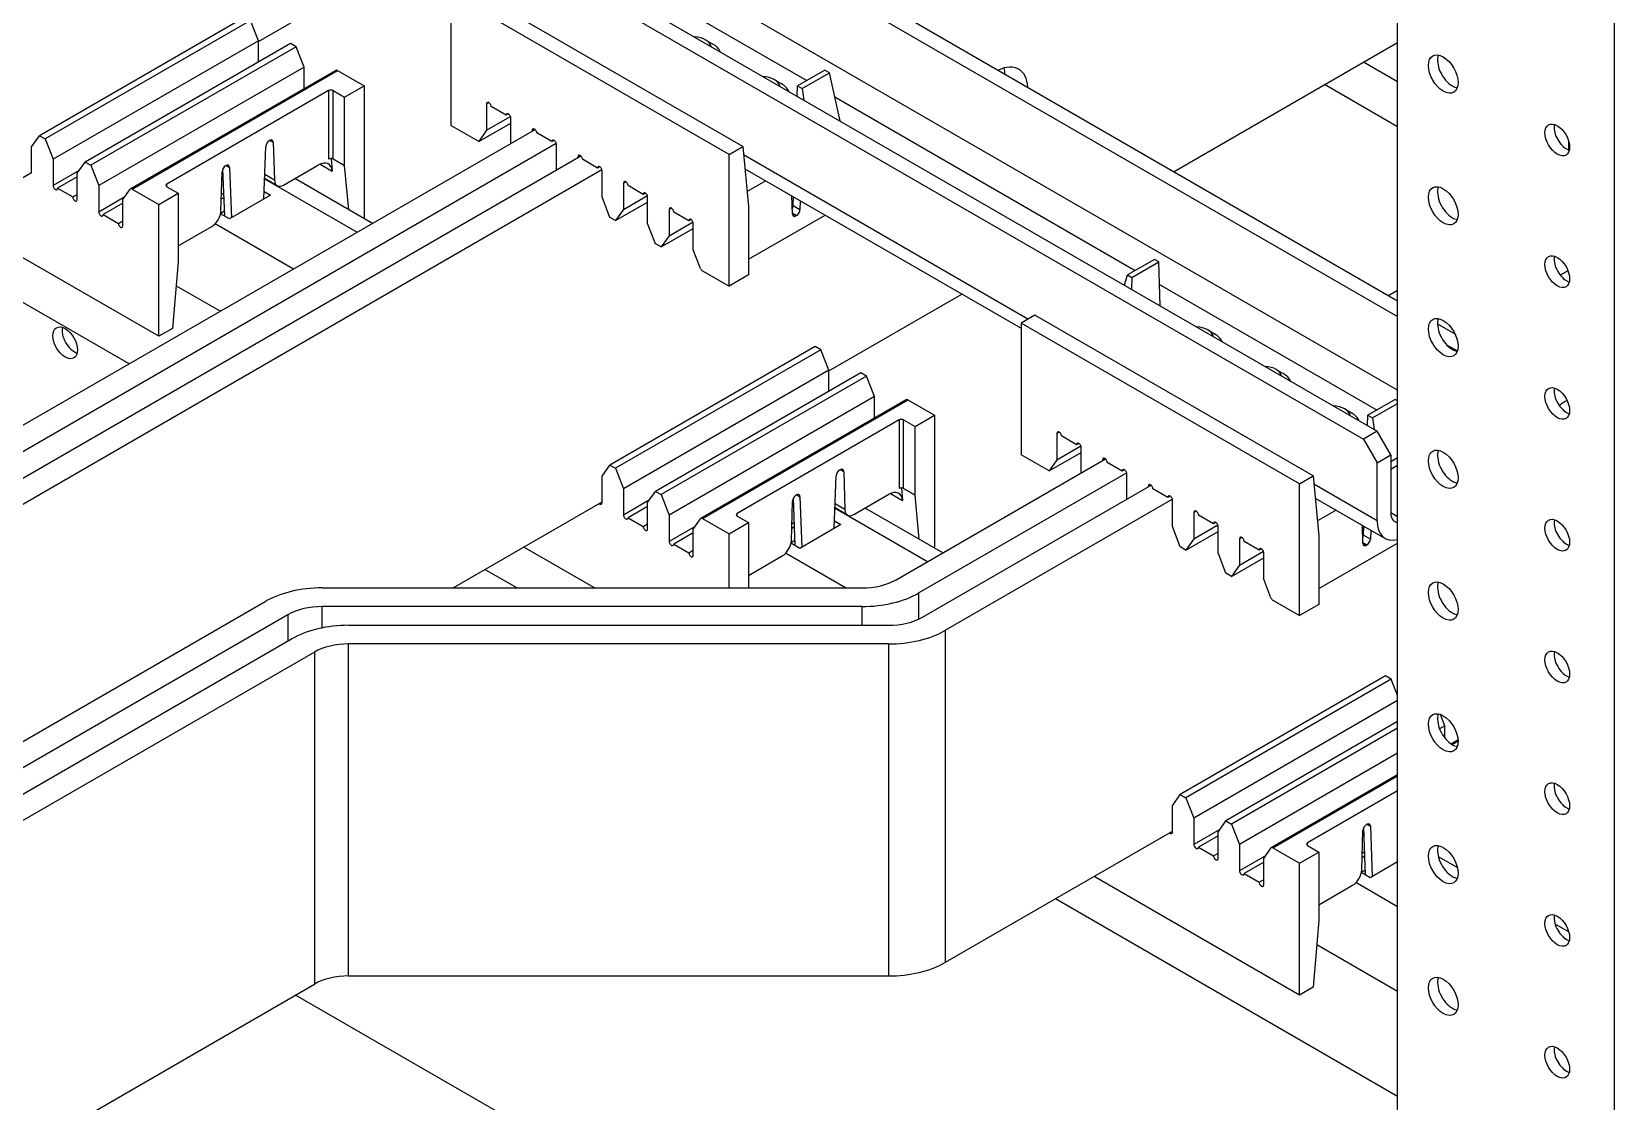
# Model space of a CAD drawing. Header units: millimetres. Extents: x -116965 to 323937, y 291661 to 566926.
# Drawn here: x -25698.6 to -25558.4, y 303435.4 to 303530.1 of the extents above; entities that cross this region are included whole.
import ezdxf

# ---------------------------------------------------------------- set-up
doc = ezdxf.new("R2010")
doc.units = ezdxf.units.MM
doc.layers.add('ALPHA', color=255, linetype='Continuous')

msp = doc.modelspace()

# ---------------------------------------------------------------- linework, layer by layer
at = {"layer": 'ALPHA'}
for p, q in [((-25749.94617, 303605.755751), (-25577.614146, 303506.259811)), ((-25751.158354, 303605.055897), (-25577.614146, 303504.860103)), ((-25762.068001, 303598.757209), (-25580.644604, 303494.012362)), ((-25760.855818, 303599.457064), (-25579.432421, 303494.712216)), ((-25577.614146, 303498.32813), (-25752.370537, 303599.223779)), ((-25577.614146, 303405.014235), (-25577.614146, 303569.479975)), ((-25558.421248, 303416.09526), (-25558.421248, 303558.39895)), ((-25649.195978, 303536.856503), (-25629.940048, 303525.739086)), ((-25678.487979, 303529.203365), (-25666.703654, 303536.007049)), ((-25635.596902, 303519.906968), (-25660.244624, 303534.137337)), ((-25661.456808, 303533.437483), (-25661.456808, 303521.773246)), ((-25636.809085, 303519.207114), (-25661.456808, 303533.437483)), ((-25679.687212, 303531.365436), (-25697.869958, 303520.867623)), ((-25679.187834, 303531.07712), (-25697.370579, 303520.579307)), ((-25678.487979, 303529.27335), (-25679.187834, 303531.07712)), ((-25678.487979, 303529.27335), (-25696.670725, 303518.775537)), ((-25675.646602, 303529.032589), (-25693.829348, 303518.534775)), ((-25675.147223, 303528.744272), (-25693.329969, 303518.246459)), ((-25678.487979, 303527.392118), (-25678.487979, 303529.27335)), ((-25675.147223, 303528.744272), (-25675.646602, 303529.032589)), ((-25674.447369, 303526.940503), (-25675.147223, 303528.744272)), ((-25638.869797, 303529.331671), (-25638.263705, 303528.981744)), ((-25597.413136, 303517.690763), (-25577.614146, 303529.121715)), ((-25674.447369, 303526.940503), (-25692.630115, 303516.44269)), ((-25674.447369, 303525.021214), (-25674.447369, 303526.940503)), ((-25577.614146, 303525.622444), (-25580.644604, 303527.37208)), ((-25671.632206, 303526.646549), (-25689.814952, 303516.148736)), ((-25689.672095, 303516.134585), (-25671.489349, 303526.632398)), ((-25671.489349, 303526.632398), (-25669.133967, 303525.272517)), ((-25632.808881, 303525.8324), (-25632.20279, 303525.482473)), ((-25628.323804, 303526.672225), (-25630.74817, 303525.272517)), ((-25630.344109, 303525.039232), (-25627.919743, 303526.438941)), ((-25627.919743, 303526.438941), (-25628.323804, 303526.672225)), ((-25626.965808, 303522.18403), (-25627.919743, 303526.438941)), ((-25577.614146, 303521.656604), (-25584.079123, 303525.389159)), ((-25672.26948, 303524.861936), (-25686.605565, 303516.584993)), ((-25672.26948, 303524.861936), (-25672.26948, 303518.796533)), ((-25671.865419, 303524.861936), (-25670.855267, 303524.278724)), ((-25671.865419, 303518.796533), (-25671.865419, 303524.861936)), ((-25670.855267, 303524.278724), (-25669.133967, 303525.272517)), ((-25670.855267, 303518.213321), (-25670.855267, 303524.278724)), ((-25669.133967, 303525.272517), (-25669.133967, 303513.60828)), ((-25630.781842, 303524.358818), (-25630.74817, 303525.272517)), ((-25630.74817, 303525.272517), (-25630.344109, 303525.039232)), ((-25630.344109, 303525.039232), (-25630.191166, 303524.017792)), ((-25627.439118, 303524.295174), (-25600.847655, 303508.942585)), ((-25658.284929, 303523.674517), (-25658.082898, 303523.791159)), ((-25658.284929, 303523.674517), (-25658.284929, 303521.341669)), ((-25658.284929, 303521.341669), (-25656.168006, 303522.563875)), ((-25656.547466, 303522.671392), (-25657.880868, 303523.441232)), ((-25656.345436, 303522.788035), (-25656.547466, 303522.671392)), ((-25798.837554, 303437.79074), (-25653.988869, 303521.419168)), ((-25658.984783, 303520.346022), (-25661.456808, 303521.773246)), ((-25658.984783, 303520.346022), (-25656.143405, 303521.986492)), ((-25658.284929, 303521.341669), (-25658.984783, 303520.346022)), ((-25656.143405, 303520.175246), (-25656.143405, 303522.438107)), ((-25654.244318, 303521.341669), (-25654.042288, 303521.458312)), ((-25654.244318, 303521.341669), (-25654.244318, 303521.271684)), ((-25626.965808, 303522.18403), (-25626.990403, 303522.16983)), ((-25626.96469, 303522.154985), (-25626.965808, 303522.18403)), ((-25652.109985, 303520.171094), (-25796.817249, 303436.624317)), ((-25698.569812, 303519.871975), (-25697.869958, 303520.867623)), ((-25698.569812, 303517.539128), (-25698.569812, 303519.871975)), ((-25697.869958, 303520.867623), (-25697.370579, 303520.579307)), ((-25697.370579, 303520.579307), (-25696.670725, 303518.775537)), ((-25678.005741, 303515.251416), (-25677.833882, 303519.914891)), ((-25677.531123, 303520.424417), (-25677.47551, 303520.456525)), ((-25677.464934, 303520.462418), (-25677.172649, 303520.293667)), ((-25677.172649, 303520.293667), (-25677.068997, 303516.926104)), ((-25652.506856, 303520.338545), (-25653.840257, 303521.108384)), ((-25652.304825, 303520.455187), (-25652.506856, 303520.338545)), ((-25652.102795, 303517.842398), (-25652.102795, 303520.10526)), ((-25636.809085, 303519.207114), (-25635.596902, 303519.906968)), ((-25635.596902, 303519.906968), (-25635.08728, 303514.602365)), ((-25562.461858, 303519.602158), (-25562.461858, 303520.382777)), ((-25798.837554, 303433.125046), (-25649.948259, 303519.08632)), ((-25696.670725, 303518.775537), (-25696.670725, 303516.44269)), ((-25694.529202, 303517.539128), (-25693.829348, 303518.534775)), ((-25693.829348, 303518.534775), (-25693.329969, 303518.246459)), ((-25673.032702, 303518.348219), (-25671.953867, 303517.725353)), ((-25672.061415, 303518.844811), (-25671.953867, 303517.725353)), ((-25671.880206, 303518.804486), (-25670.855772, 303518.213029)), ((-25670.855267, 303518.213321), (-25671.865419, 303518.796533)), ((-25650.203708, 303519.008822), (-25650.001678, 303519.125464)), ((-25650.203708, 303519.008822), (-25650.203708, 303518.938836)), ((-25648.466246, 303518.005697), (-25649.799647, 303518.775537)), ((-25636.809085, 303507.542877), (-25636.809085, 303519.207114)), ((-25610.343089, 303504.626818), (-25635.525718, 303519.166015)), ((-25648.069375, 303517.838247), (-25796.817249, 303431.958622)), ((-25728.770706, 303500.172619), (-25698.569812, 303517.609113)), ((-25694.363615, 303517.774701), (-25696.670725, 303516.44269)), ((-25694.529202, 303517.212529), (-25696.266664, 303516.209405)), ((-25694.529202, 303515.206281), (-25694.529202, 303517.539128)), ((-25693.329969, 303518.246459), (-25692.630115, 303516.44269)), ((-25681.806049, 303514.191165), (-25681.702397, 303517.678416)), ((-25681.467011, 303513.730224), (-25681.62894, 303517.937263)), ((-25681.399535, 303518.190988), (-25681.343923, 303518.223096)), ((-25681.33076, 303518.230365), (-25681.041163, 303518.063167)), ((-25681.041163, 303518.063167), (-25680.869304, 303513.598137)), ((-25677.93913, 303517.05895), (-25669.740058, 303512.325214)), ((-25676.832795, 303516.435212), (-25677.938588, 303517.073642)), ((-25677.068997, 303516.926104), (-25677.925796, 303517.420777)), ((-25676.261367, 303516.491816), (-25673.15941, 303518.282732)), ((-25668.401118, 303513.098252), (-25675.270155, 303517.064092)), ((-25670.855772, 303518.213029), (-25670.855267, 303518.213321)), ((-25670.479678, 303514.298309), (-25670.855772, 303518.213029)), ((-25648.264215, 303518.12234), (-25648.466246, 303518.005697)), ((-25648.062185, 303515.439565), (-25648.062185, 303517.772413)), ((-25635.407775, 303517.938365), (-25610.94918, 303503.817188)), ((-25696.266664, 303516.209405), (-25694.933263, 303515.439565)), ((-25694.933263, 303515.439565), (-25694.529202, 303515.67285)), ((-25692.630115, 303516.44269), (-25692.630115, 303514.109842)), ((-25690.488592, 303515.206281), (-25689.847059, 303516.118957)), ((-25689.672095, 303516.134585), (-25687.316713, 303514.774704)), ((-25687.316713, 303514.774704), (-25685.595413, 303515.768497)), ((-25686.605565, 303516.351709), (-25686.605565, 303516.584993)), ((-25686.605565, 303516.351709), (-25685.595413, 303515.768497)), ((-25685.595413, 303515.768497), (-25685.595413, 303509.703094)), ((-25681.545667, 303515.773771), (-25681.762734, 303515.648448)), ((-25677.417218, 303515.5912), (-25681.053767, 303513.491638)), ((-25677.98122, 303515.916827), (-25677.417218, 303515.5912)), ((-25646.163098, 303516.675974), (-25645.961068, 303516.792617)), ((-25646.163098, 303516.675974), (-25646.163098, 303514.343127)), ((-25646.163098, 303514.343127), (-25644.046175, 303515.565333)), ((-25644.425636, 303515.67285), (-25645.759037, 303516.44269)), ((-25644.223605, 303515.789492), (-25644.425636, 303515.67285)), ((-25635.208009, 303515.932371), (-25635.21547, 303515.936678)), ((-25633.57065, 303516.8777), (-25635.208009, 303515.932371)), ((-25690.323004, 303515.441853), (-25692.630115, 303514.109842)), ((-25690.488592, 303514.879682), (-25692.226054, 303513.876558)), ((-25690.488592, 303512.873433), (-25690.488592, 303515.206281)), ((-25687.316713, 303503.110467), (-25687.316713, 303514.774704)), ((-25681.48418, 303514.176278), (-25681.831218, 303513.975915)), ((-25681.531114, 303515.395655), (-25681.774423, 303515.25518)), ((-25647.362331, 303513.635796), (-25648.062185, 303515.439565)), ((-25646.862952, 303513.34748), (-25644.021575, 303514.98795)), ((-25646.163098, 303514.343127), (-25646.862952, 303513.34748)), ((-25644.021575, 303513.106718), (-25644.021575, 303515.439565)), ((-25642.122488, 303514.343127), (-25641.920457, 303514.459769)), ((-25642.122488, 303514.343127), (-25642.122488, 303512.01028)), ((-25635.08728, 303514.602365), (-25635.087786, 303514.602073)), ((-25635.087786, 303514.602073), (-25635.087786, 303508.53667)), ((-25631.194769, 303513.921436), (-25631.244424, 303515.534653)), ((-25631.226886, 303514.964886), (-25631.125879, 303515.023203)), ((-25631.139628, 303514.650138), (-25631.109894, 303515.456982)), ((-25630.533536, 303514.300211), (-25631.139628, 303514.650138)), ((-25630.503802, 303515.107055), (-25630.533536, 303514.300211)), ((-25687.316713, 303503.110467), (-25705.499458, 303513.60828)), ((-25692.226054, 303513.876558), (-25690.892653, 303513.106718)), ((-25690.892653, 303513.106718), (-25690.488592, 303513.340003)), ((-25685.595413, 303511.102802), (-25682.613679, 303512.824307)), ((-25675.396913, 303509.059228), (-25682.320865, 303513.056773)), ((-25681.053767, 303513.491638), (-25681.837828, 303513.944316)), ((-25669.133967, 303513.60828), (-25669.20924, 303513.564821)), ((-25646.862952, 303513.34748), (-25647.362331, 303513.635796)), ((-25643.32172, 303511.302949), (-25644.021575, 303513.106718)), ((-25642.122488, 303512.01028), (-25640.005565, 303513.232486)), ((-25640.385025, 303513.340003), (-25641.718427, 303514.109842)), ((-25640.182995, 303513.456645), (-25640.385025, 303513.340003)), ((-25639.980964, 303510.773871), (-25639.980964, 303513.106718)), ((-25635.087786, 303509.936378), (-25628.317857, 303513.844999)), ((-25631.197158, 303513.999029), (-25630.836296, 303513.790686)), ((-25630.891908, 303513.758578), (-25631.195145, 303513.933652)), ((-25630.836296, 303513.790686), (-25630.891908, 303513.758578)), ((-25689.943109, 303500.660977), (-25708.933977, 303511.62536)), ((-25642.822342, 303511.014632), (-25639.980964, 303512.655102)), ((-25642.122488, 303512.01028), (-25642.822342, 303511.014632)), ((-25642.822342, 303511.014632), (-25643.32172, 303511.302949)), ((-25639.339431, 303509.120415), (-25639.980964, 303510.773871)), ((-25685.594907, 303509.703385), (-25686.10453, 303503.810321)), ((-25685.595413, 303509.703677), (-25685.594907, 303509.703385)), ((-25685.595413, 303509.703094), (-25685.594907, 303509.703385)), ((-25639.164468, 303508.902758), (-25636.809085, 303507.542877)), ((-25635.087786, 303508.53667), (-25636.809085, 303507.542877)), ((-25601.798134, 303507.625067), (-25601.537479, 303508.544315)), ((-25599.154131, 303509.920342), (-25601.537479, 303508.544315)), ((-25601.537479, 303508.544315), (-25601.133418, 303508.311031)), ((-25601.133418, 303508.311031), (-25598.75007, 303509.687057)), ((-25598.75007, 303509.687057), (-25599.154131, 303509.920342)), ((-25598.629448, 303505.795625), (-25598.75007, 303509.687057)), ((-25562.525477, 303508.905855), (-25563.206362, 303508.512746)), ((-25685.777879, 303507.58757), (-25681.861889, 303505.326672)), ((-25601.133418, 303508.311031), (-25601.182718, 303507.269757)), ((-25598.688351, 303507.69591), (-25579.432421, 303496.578494)), ((-25578.422268, 303506.72638), (-25577.614146, 303507.19295)), ((-25627.980352, 303500.042773), (-25616.196026, 303506.846456)), ((-25609.736997, 303504.976745), (-25610.94918, 303504.276891)), ((-25585.089275, 303490.746376), (-25609.736997, 303504.976745)), ((-25574.030902, 303504.596042), (-25573.924292, 303504.657593)), ((-25686.10453, 303503.810321), (-25687.316713, 303503.110467)), ((-25610.94918, 303504.276891), (-25610.94918, 303492.612654)), ((-25586.301458, 303490.046522), (-25610.94918, 303504.276891)), ((-25594.423085, 303503.67035), (-25593.816993, 303503.320423)), ((-25574.078612, 303504.218569), (-25572.538438, 303503.329349)), ((-25629.179585, 303502.204844), (-25647.362331, 303491.707031)), ((-25628.680206, 303501.916528), (-25646.862952, 303491.418714)), ((-25628.680206, 303501.916528), (-25629.179585, 303502.204844)), ((-25627.980352, 303500.112758), (-25628.680206, 303501.916528)), ((-25573.27049, 303502.352292), (-25572.324046, 303501.805862)), ((-25588.362169, 303500.171079), (-25587.756078, 303499.821152)), ((-25627.980352, 303500.112758), (-25646.163098, 303489.614945)), ((-25625.138975, 303499.871996), (-25643.32172, 303489.374183)), ((-25624.639596, 303499.58368), (-25642.822342, 303489.085867)), ((-25627.980352, 303498.231526), (-25627.980352, 303500.112758)), ((-25624.639596, 303499.58368), (-25625.138975, 303499.871996)), ((-25623.939742, 303497.779911), (-25624.639596, 303499.58368)), ((-25623.939742, 303497.779911), (-25642.122488, 303487.282098)), ((-25621.124579, 303497.485957), (-25639.307325, 303486.988143)), ((-25639.164468, 303486.973992), (-25620.981722, 303497.471806)), ((-25623.939742, 303495.860622), (-25623.939742, 303497.779911)), ((-25620.981722, 303497.471806), (-25618.62634, 303496.111925)), ((-25577.816177, 303497.511633), (-25580.240543, 303496.111925)), ((-25577.614146, 303497.394991), (-25577.816177, 303497.511633)), ((-25620.34764, 303495.118132), (-25618.62634, 303496.111925)), ((-25618.62634, 303496.111925), (-25618.62634, 303484.447688)), ((-25582.301254, 303496.671808), (-25581.695163, 303496.321881)), ((-25580.274215, 303495.198226), (-25580.240543, 303496.111925)), ((-25580.240543, 303496.111925), (-25579.836482, 303495.87864)), ((-25579.836482, 303495.87864), (-25577.614146, 303497.161706)), ((-25621.761853, 303495.701344), (-25636.097938, 303487.424401)), ((-25621.761853, 303495.701344), (-25621.761853, 303489.635941)), ((-25621.357792, 303495.701344), (-25620.34764, 303495.118132)), ((-25621.357792, 303489.635941), (-25621.357792, 303495.701344)), ((-25620.34764, 303489.052729), (-25620.34764, 303495.118132)), ((-25607.777301, 303494.513924), (-25607.575271, 303494.630567)), ((-25579.432421, 303494.712216), (-25580.644604, 303494.012362)), ((-25579.836482, 303495.87864), (-25579.683539, 303494.8572)), ((-25578.220238, 303492.612654), (-25579.432421, 303494.712216)), ((-25607.777301, 303494.513924), (-25607.777301, 303492.181077)), ((-25607.777301, 303492.181077), (-25605.660379, 303493.403283)), ((-25606.039839, 303493.5108), (-25607.37324, 303494.28064)), ((-25605.837808, 303493.627442), (-25606.039839, 303493.5108)), ((-25605.635778, 303491.014653), (-25605.635778, 303493.277515)), ((-25580.644604, 303494.012362), (-25579.432421, 303491.9128)), ((-25622.017785, 303481.556497), (-25603.481242, 303492.258575)), ((-25608.477156, 303491.18543), (-25610.94918, 303492.612654)), ((-25608.477156, 303491.18543), (-25605.635778, 303492.8259)), ((-25607.777301, 303492.181077), (-25608.477156, 303491.18543)), ((-25603.736691, 303492.181077), (-25603.534661, 303492.297719)), ((-25603.736691, 303492.181077), (-25603.736691, 303492.111092)), ((-25601.999229, 303491.177953), (-25603.33263, 303491.947792)), ((-25579.432421, 303491.9128), (-25578.220238, 303492.612654)), ((-25579.432421, 303486.780535), (-25579.432421, 303491.9128)), ((-25578.220238, 303492.612654), (-25578.220238, 303487.48039)), ((-25577.614146, 303492.356041), (-25578.220238, 303492.006113)), ((-25648.062185, 303490.711383), (-25647.362331, 303491.707031)), ((-25648.062185, 303488.378536), (-25648.062185, 303490.711383)), ((-25647.362331, 303491.707031), (-25646.862952, 303491.418714)), ((-25646.862952, 303491.418714), (-25646.163098, 303489.614945)), ((-25627.498114, 303486.090824), (-25627.326255, 303490.754299)), ((-25627.023495, 303491.263825), (-25626.967883, 303491.295933)), ((-25626.957307, 303491.301826), (-25626.665022, 303491.133075)), ((-25626.665022, 303491.133075), (-25626.561369, 303487.765511)), ((-25601.602358, 303491.010502), (-25619.99748, 303480.390074)), ((-25601.797198, 303491.294595), (-25601.999229, 303491.177953)), ((-25601.595168, 303488.681806), (-25601.595168, 303490.944668)), ((-25586.301458, 303490.046522), (-25585.089275, 303490.746376)), ((-25585.089275, 303490.746376), (-25584.579653, 303485.441773)), ((-25577.614146, 303491.656186), (-25578.220238, 303491.306259)), ((-25646.163098, 303489.614945), (-25646.163098, 303487.282098)), ((-25644.021575, 303488.378536), (-25643.32172, 303489.374183)), ((-25643.32172, 303489.374183), (-25642.822342, 303489.085867)), ((-25642.822342, 303489.085867), (-25642.122488, 303487.282098)), ((-25630.891908, 303489.030396), (-25630.836296, 303489.062503)), ((-25630.823132, 303489.069773), (-25630.533536, 303488.902575)), ((-25625.75374, 303487.331224), (-25622.651783, 303489.12214)), ((-25622.525075, 303489.187626), (-25621.44624, 303488.564761)), ((-25621.553788, 303489.684219), (-25621.44624, 303488.564761)), ((-25621.372579, 303489.643894), (-25620.348145, 303489.052437)), ((-25620.34764, 303489.052729), (-25621.357792, 303489.635941)), ((-25620.348145, 303489.052437), (-25620.34764, 303489.052729)), ((-25619.972051, 303485.137717), (-25620.348145, 303489.052437)), ((-25619.674231, 303478.243854), (-25599.440632, 303489.925728)), ((-25599.696081, 303489.84823), (-25599.49405, 303489.964872)), ((-25599.696081, 303489.84823), (-25599.696081, 303489.778244)), ((-25597.958619, 303488.845105), (-25599.29202, 303489.614945)), ((-25597.756588, 303488.961748), (-25597.958619, 303488.845105)), ((-25586.301458, 303478.382285), (-25586.301458, 303490.046522)), ((-25579.432421, 303486.780535), (-25585.018091, 303490.005423)), ((-25661.254777, 303480.831775), (-25648.062185, 303488.448521)), ((-25643.855987, 303488.614109), (-25646.163098, 303487.282098)), ((-25644.021575, 303488.051937), (-25645.759037, 303487.048813)), ((-25644.021575, 303486.045688), (-25644.021575, 303488.378536)), ((-25631.298422, 303485.030573), (-25631.194769, 303488.517824)), ((-25630.959384, 303484.569632), (-25631.121313, 303488.77667)), ((-25630.533536, 303488.902575), (-25630.361677, 303484.437545)), ((-25627.431503, 303487.898358), (-25619.232431, 303483.164622)), ((-25626.325168, 303487.274619), (-25627.430961, 303487.913049)), ((-25626.561369, 303487.765511), (-25627.418169, 303488.260185)), ((-25617.893491, 303483.93766), (-25624.762528, 303487.9035)), ((-25597.561748, 303488.677655), (-25617.653926, 303477.07743)), ((-25597.554558, 303486.278973), (-25597.554558, 303488.611821)), ((-25595.655471, 303487.515382), (-25595.45344, 303487.632025)), ((-25595.655471, 303487.515382), (-25595.655471, 303485.182535)), ((-25584.900148, 303488.777773), (-25578.722341, 303485.211014)), ((-25583.063023, 303487.717108), (-25584.700381, 303486.771779)), ((-25645.759037, 303487.048813), (-25644.425636, 303486.278973)), ((-25644.425636, 303486.278973), (-25644.021575, 303486.512258)), ((-25642.122488, 303487.282098), (-25642.122488, 303484.94925)), ((-25639.815377, 303486.281261), (-25642.122488, 303484.94925)), ((-25639.980964, 303486.045688), (-25639.339431, 303486.958365)), ((-25639.164468, 303486.973992), (-25636.809085, 303485.614112)), ((-25636.809085, 303485.614112), (-25635.087786, 303486.607905)), ((-25636.097938, 303487.191116), (-25636.097938, 303487.424401)), ((-25636.097938, 303487.191116), (-25635.087786, 303486.607905)), ((-25635.087786, 303486.607905), (-25635.087786, 303480.831775)), ((-25631.023486, 303486.235063), (-25631.266796, 303486.094588)), ((-25631.03804, 303486.613179), (-25631.255107, 303486.487855)), ((-25626.909591, 303486.430608), (-25630.54614, 303484.331046)), ((-25627.473592, 303486.756235), (-25626.909591, 303486.430608)), ((-25596.854703, 303484.475204), (-25597.554558, 303486.278973)), ((-25595.655471, 303485.182535), (-25593.538548, 303486.404741)), ((-25593.918008, 303486.512258), (-25595.25141, 303487.282098)), ((-25593.715978, 303486.6289), (-25593.918008, 303486.512258)), ((-25593.513947, 303483.946126), (-25593.513947, 303486.278973)), ((-25584.700381, 303486.771779), (-25584.707843, 303486.776086)), ((-25580.687142, 303484.760843), (-25580.736796, 303486.37406)), ((-25580.632, 303485.489546), (-25580.602266, 303486.29639)), ((-25577.614146, 303487.130462), (-25578.220238, 303487.48039)), ((-25639.980964, 303485.71909), (-25641.718427, 303484.715965)), ((-25641.718427, 303484.715965), (-25640.385025, 303483.946126)), ((-25639.980964, 303483.712841), (-25639.980964, 303486.045688)), ((-25636.809085, 303480.831775), (-25636.809085, 303485.614112)), ((-25630.54614, 303484.331046), (-25631.330201, 303484.783724)), ((-25630.976553, 303485.015686), (-25631.323591, 303484.815323)), ((-25596.355325, 303484.186887), (-25593.513947, 303485.827358)), ((-25595.655471, 303485.182535), (-25596.355325, 303484.186887)), ((-25591.614861, 303485.182535), (-25591.41283, 303485.299177)), ((-25591.614861, 303485.182535), (-25591.614861, 303482.849688)), ((-25589.877398, 303484.179411), (-25591.2108, 303484.94925)), ((-25584.579653, 303485.441773), (-25584.580158, 303485.441481)), ((-25584.580158, 303485.441481), (-25584.580158, 303479.376078)), ((-25584.580158, 303480.775786), (-25577.614146, 303484.797615)), ((-25580.719259, 303485.804294), (-25580.618252, 303485.862611)), ((-25580.68953, 303484.838437), (-25580.328669, 303484.630093)), ((-25580.384281, 303484.597986), (-25580.687518, 303484.77306)), ((-25580.025909, 303485.139619), (-25580.632, 303485.489546)), ((-25579.996175, 303485.946462), (-25580.025909, 303485.139619)), ((-25648.728885, 303480.831775), (-25654.991831, 303484.447688)), ((-25640.385025, 303483.946126), (-25639.980964, 303484.179411)), ((-25635.087786, 303481.94221), (-25632.106052, 303483.663715)), ((-25626.50553, 303480.831775), (-25631.813238, 303483.896181)), ((-25618.62634, 303484.447688), (-25618.701613, 303484.404229)), ((-25596.355325, 303484.186887), (-25596.854703, 303484.475204)), ((-25592.814093, 303482.142356), (-25593.513947, 303483.946126)), ((-25592.314715, 303481.85404), (-25589.473337, 303483.49451)), ((-25591.614861, 303482.849688), (-25589.497938, 303484.071893)), ((-25589.675368, 303484.296053), (-25589.877398, 303484.179411)), ((-25589.473337, 303481.613278), (-25589.473337, 303483.946126)), ((-25580.328669, 303484.630093), (-25580.384281, 303484.597986)), ((-25655.597923, 303480.831775), (-25658.42635, 303482.464768)), ((-25592.314715, 303481.85404), (-25592.814093, 303482.142356)), ((-25591.614861, 303482.849688), (-25592.314715, 303481.85404)), ((-25672.842305, 303480.831775), (-25625.048242, 303480.831775)), ((-25588.831804, 303479.959823), (-25589.473337, 303481.613278)), ((-25800.857859, 303408.630148), (-25677.893068, 303479.623903)), ((-25625.048242, 303479.182202), (-25672.842305, 303479.182202)), ((-25672.842305, 303477.290846), (-25672.842305, 303479.182202)), ((-25625.048242, 303479.182202), (-25625.048242, 303477.519131)), ((-25619.99748, 303478.075299), (-25619.99748, 303480.390074)), ((-25588.656841, 303479.742165), (-25586.301458, 303478.382285)), ((-25584.580158, 303479.376078), (-25586.301458, 303478.382285)), ((-25675.872763, 303478.45748), (-25800.857859, 303406.297301)), ((-25675.872763, 303478.45748), (-25675.872763, 303476.124632)), ((-25800.857859, 303403.964454), (-25675.549514, 303476.31126)), ((-25670.498751, 303477.519131), (-25622.704688, 303477.519131)), ((-25617.653926, 303447.683553), (-25617.653926, 303477.07743)), ((-25673.529209, 303475.144836), (-25800.857859, 303401.631606)), ((-25673.529209, 303475.144836), (-25673.529209, 303445.750959)), ((-25622.704688, 303475.869559), (-25670.498751, 303475.869559)), ((-25670.498751, 303446.475682), (-25670.498751, 303475.869559)), ((-25622.704688, 303475.869559), (-25622.704688, 303446.475682)), ((-25578.671958, 303473.044252), (-25596.854703, 303462.546438)), ((-25578.172579, 303472.755935), (-25596.355325, 303462.258122)), ((-25578.172579, 303472.755935), (-25578.671958, 303473.044252)), ((-25577.614146, 303471.316658), (-25578.172579, 303472.755935)), ((-25577.614146, 303470.870516), (-25595.655471, 303460.454353)), ((-25573.432115, 303468.619319), (-25573.826198, 303469.635008)), ((-25577.614146, 303468.989284), (-25592.814093, 303460.213591)), ((-25577.614146, 303468.412652), (-25592.314715, 303459.925275)), ((-25573.432115, 303468.619319), (-25573.896785, 303468.351041)), ((-25573.432115, 303467.546209), (-25573.432115, 303468.619319)), ((-25572.265039, 303467.373841), (-25572.876429, 303467.020855)), ((-25572.797064, 303466.970046), (-25572.260719, 303467.279705)), ((-25577.614146, 303466.204822), (-25591.614861, 303458.121505)), ((-25577.614146, 303464.285532), (-25588.799698, 303457.827551)), ((-25588.656841, 303457.8134), (-25577.614146, 303464.188903)), ((-25597.554558, 303461.550791), (-25596.854703, 303462.546438)), ((-25596.854703, 303462.546438), (-25596.355325, 303462.258122)), ((-25577.614146, 303462.86885), (-25585.590311, 303458.263809)), ((-25597.554558, 303459.217944), (-25597.554558, 303461.550791)), ((-25596.355325, 303462.258122), (-25595.655471, 303460.454353)), ((-25595.655471, 303460.454353), (-25595.655471, 303458.121505)), ((-25593.513947, 303459.217944), (-25592.814093, 303460.213591)), ((-25592.814093, 303460.213591), (-25592.314715, 303459.925275)), ((-25592.314715, 303459.925275), (-25591.614861, 303458.121505)), ((-25580.451757, 303455.40904), (-25580.613686, 303459.616078)), ((-25580.384281, 303459.869803), (-25580.328669, 303459.901911)), ((-25580.315505, 303459.909181), (-25580.025909, 303459.741982)), ((-25580.025909, 303459.741982), (-25579.85405, 303455.276953)), ((-25617.653926, 303447.683553), (-25597.554558, 303459.287929)), ((-25593.34836, 303459.453516), (-25595.655471, 303458.121505)), ((-25593.513947, 303458.891345), (-25595.25141, 303457.888221)), ((-25593.513947, 303456.885096), (-25593.513947, 303459.217944)), ((-25591.614861, 303458.121505), (-25591.614861, 303455.788658)), ((-25585.590311, 303458.030524), (-25585.590311, 303458.263809)), ((-25580.790795, 303455.869981), (-25580.687142, 303459.357232)), ((-25595.25141, 303457.888221), (-25593.918008, 303457.118381)), ((-25593.918008, 303457.118381), (-25593.513947, 303457.351666)), ((-25589.30775, 303457.120669), (-25591.614861, 303455.788658)), ((-25589.473337, 303456.885096), (-25588.831804, 303457.797773)), ((-25589.473337, 303454.552249), (-25589.473337, 303456.885096)), ((-25588.656841, 303457.8134), (-25586.301458, 303456.453519)), ((-25586.301458, 303456.453519), (-25584.580158, 303457.447312)), ((-25585.590311, 303458.030524), (-25584.580158, 303457.447312)), ((-25584.580158, 303457.447312), (-25584.580158, 303451.381909)), ((-25580.515859, 303457.074471), (-25580.759169, 303456.933996)), ((-25580.530413, 303457.452587), (-25580.747479, 303457.327263)), ((-25574.014904, 303457.05827), (-25572.324046, 303456.082053)), ((-25586.301458, 303444.789283), (-25604.484204, 303455.287096)), ((-25589.473337, 303456.558498), (-25591.2108, 303455.555373)), ((-25591.2108, 303455.555373), (-25589.877398, 303454.785534)), ((-25586.301458, 303444.789283), (-25586.301458, 303456.453519)), ((-25580.038512, 303455.170453), (-25580.822574, 303455.623132)), ((-25580.468925, 303455.855093), (-25580.815964, 303455.654731)), ((-25577.614146, 303456.570162), (-25580.038512, 303455.170453)), ((-25589.877398, 303454.785534), (-25589.473337, 303455.018818)), ((-25584.580158, 303452.781618), (-25581.598424, 303454.503123)), ((-25577.614146, 303452.604321), (-25581.30561, 303454.735589)), ((-25577.614146, 303435.80782), (-25607.918723, 303453.304176)), ((-25584.579653, 303451.382201), (-25585.089275, 303445.489137)), ((-25584.580158, 303451.382493), (-25584.579653, 303451.382201)), ((-25584.580158, 303451.381909), (-25584.579653, 303451.382201)), ((-25563.677269, 303451.089834), (-25562.458631, 303450.386253)), ((-25584.762625, 303449.266386), (-25577.614146, 303445.13921)), ((-25783.281204, 303382.385615), (-25673.529209, 303445.750959)), ((-25670.498751, 303446.475682), (-25622.704688, 303446.475682)), ((-25585.089275, 303445.489137), (-25586.301458, 303444.789283)), ((-25621.454767, 303413.762413), (-25675.194882, 303444.789283))]:
    msp.add_line(p, q, dxfattribs=at)
for centre, major_axis, start_param, end_param in [((-25640.041574, 303528.655146), (-1.657143, 0), 3.2442748454, 4.6097067886), ((-25640.041574, 303527.955292), (-2.514286, 0), 3.3765092748, 3.926990817), ((-25573.573536, 303526.322298), (-0.928571, 1.608333), 0.7853981634, 7.0685834706), ((-25613.171516, 303523.289597), (2, 3.464102), 5.5720393558, 6.9943312585), ((-25615.191821, 303524.45602), (2, 3.464102), 5.5720393558, 5.7537149714), ((-25572.765414, 303526.788868), (-0.928571, 1.608333), 0.4501966899, 2.3561944902), ((-25671.489349, 303526.399113), (-0.142857, 0.247436), 5.4977871438, 6.2831853072), ((-25633.980658, 303525.155875), (-1.657143, 0), 3.2442748454, 4.6097067886), ((-25633.980658, 303524.45602), (-2.514286, 0), 3.3765092748, 3.926990817), ((-25672.06745, 303524.745294), (-0.285714, 0), 3.926990817, 5.4977871438), ((-25572.765414, 303526.788868), (-0.928571, 1.608333), 2.3561944902, 2.6913959637), ((-25658.082898, 303523.557874), (-0.142857, 0.247436), 3.926990817, 7.0685834706), ((-25656.345436, 303522.55475), (-0.142857, 0.247436), 3.926990817, 7.0685834706), ((-25654.042288, 303521.225027), (-0.142857, 0.247436), 3.926990817, 7.0685834706), ((-25563.472011, 303520.49018), (-0.771429, 1.336153), 0.7853981634, 7.0685834706), ((-25562.663889, 303520.956749), (-0.771429, 1.336153), 0.5512855984, 2.3561944902), ((-25677.531123, 303520.07449), (0.214286, 0.371154), 0.7853981634, 2.3127435948), ((-25677.47551, 303520.106598), (0.214286, 0.371154), 5.5326937288, 7.0685834706), ((-25652.304825, 303520.221902), (-0.142857, 0.247436), 3.926990817, 7.0685834706), ((-25673.15941, 303516.883023), (0.857143, 1.484615), 5.6025068989, 7.0685834706), ((-25672.06745, 303518.67989), (-0.285714, 0), 3.9977395288, 5.4977871438), ((-25672.06745, 303518.67989), (-0.285714, 0), 3.926990817, 3.9977395288), ((-25650.001678, 303518.892179), (-0.142857, 0.247436), 3.926990817, 7.0685834706), ((-25562.663889, 303520.956749), (-0.771429, 1.336153), 2.3561944902, 2.5903070552), ((-25681.399535, 303517.841061), (0.214286, 0.371154), 0.7853981634, 2.3212879052), ((-25681.343923, 303517.873168), (0.214286, 0.371154), 5.5412380392, 7.0685834706), ((-25648.264215, 303517.889055), (-0.142857, 0.247436), 3.926990817, 7.0685834706), ((-25696.468695, 303516.326047), (-0.142857, 0.247436), 0.7853981634, 3.926990817), ((-25689.672095, 303515.9013), (-0.142857, 0.247436), 5.4977871438, 6.544984695), ((-25686.403535, 303516.468351), (-0.285714, 0), 5.4977871438, 7.0685834706), ((-25676.261367, 303517.424955), (0.571429, 0.989743), 2.3911010752, 3.926990817), ((-25645.961068, 303516.559332), (-0.142857, 0.247436), 3.926990817, 7.0685834706), ((-25644.223605, 303515.556208), (-0.142857, 0.247436), 3.926990817, 7.0685834706), ((-25635.208009, 303517.332079), (0.857143, 1.484615), 3.9214809141, 3.926990817), ((-25573.573536, 303514.658061), (-0.928571, 1.608333), 0.7853981634, 7.0685834706), ((-25572.765414, 303515.124631), (-0.928571, 1.608333), 0.4501966899, 2.3561944902), ((-25694.731232, 303515.322923), (-0.142857, 0.247436), 0.7853981634, 3.926990817), ((-25682.613679, 303513.757446), (0.571429, 0.989743), 3.926990817, 5.4628805587), ((-25641.920457, 303514.226485), (-0.142857, 0.247436), 3.926990817, 7.0685834706), ((-25631.442387, 303514.49054), (0.214286, 0.371154), 4.8033066959, 5.4543362484), ((-25630.836296, 303514.140613), (0.214286, 0.371154), 3.926990817, 5.4543362484), ((-25692.428085, 303513.9932), (-0.142857, 0.247436), 0.7853981634, 3.926990817), ((-25690.690622, 303512.990076), (-0.142857, 0.247436), 0.7853981634, 3.926990817), ((-25640.182995, 303513.22336), (-0.142857, 0.247436), 3.926990817, 7.0685834706), ((-25630.891908, 303514.108505), (0.214286, 0.371154), 2.3911010752, 3.926990817), ((-25572.765414, 303515.124631), (-0.928571, 1.608333), 2.3561944902, 2.6913959637), ((-25563.472011, 303508.825943), (-0.771429, 1.336153), 0.7853981634, 7.0685834706), ((-25562.663889, 303509.292513), (-0.771429, 1.336153), 0.5512855984, 2.3561944902), ((-25639.164468, 303509.136042), (-0.142857, 0.247436), 1.308996939, 2.3561944902), ((-25562.663889, 303509.292513), (-0.771429, 1.336153), 2.3561944902, 2.5903070552), ((-25573.573536, 303502.993825), (-0.928571, 1.608333), 0.7853981634, 7.0685834706), ((-25572.765414, 303503.460394), (-0.928571, 1.608333), 0.4501966899, 2.3561944902), ((-25695.599964, 303502.527255), (-0.771429, 1.336153), 0.7853981634, 7.0685834706), ((-25694.791842, 303502.993825), (-0.771429, 1.336153), 0.5512855984, 2.5903070552), ((-25595.594862, 303502.993825), (-1.657143, 0), 3.2442748454, 4.6097067886), ((-25595.594862, 303502.29397), (-2.514286, 0), 3.3765092748, 3.926990817), ((-25572.765414, 303503.460394), (-0.928571, 1.608333), 2.3561944902, 2.6913959637), ((-25589.533946, 303499.494554), (-1.657143, 0), 3.2442748454, 4.6097067886), ((-25589.533946, 303498.794699), (-2.514286, 0), 3.3765092748, 3.926990817), ((-25563.472011, 303497.161706), (-0.771429, 1.336153), 0.7853981634, 7.0685834706), ((-25620.981722, 303497.238521), (-0.142857, 0.247436), 5.4977871438, 6.2831853072), ((-25562.663889, 303497.628276), (-0.771429, 1.336153), 0.5512855984, 2.3561944902), ((-25562.663889, 303494.129005), (2, 3.464102), 0.76491294, 1.0076887284), ((-25583.473031, 303495.995282), (-1.657143, 0), 3.2442748454, 4.6097067886), ((-25583.473031, 303495.295428), (-2.514286, 0), 3.3765092748, 3.926990817), ((-25562.663889, 303497.628276), (-0.771429, 1.336153), 2.3561944902, 2.5903070552), ((-25621.559823, 303495.584701), (-0.285714, 0), 3.926990817, 5.4977871438), ((-25607.575271, 303494.397282), (-0.142857, 0.247436), 3.926990817, 7.0685834706), ((-25605.837808, 303493.394158), (-0.142857, 0.247436), 3.926990817, 7.0685834706), ((-25573.573536, 303491.329588), (-0.928571, 1.608333), 0.7853981634, 7.0685834706), ((-25603.534661, 303492.064435), (-0.142857, 0.247436), 3.926990817, 7.0685834706), ((-25572.765414, 303491.796157), (-0.928571, 1.608333), 0.4501966899, 2.3561944902), ((-25627.023495, 303490.913898), (0.214286, 0.371154), 0.7853981634, 2.3127435948), ((-25626.967883, 303490.946005), (0.214286, 0.371154), 5.5326937288, 7.0685834706), ((-25601.797198, 303491.06131), (-0.142857, 0.247436), 3.926990817, 7.0685834706), ((-25630.891908, 303488.680468), (0.214286, 0.371154), 0.7853981634, 2.3212879052), ((-25630.836296, 303488.712576), (0.214286, 0.371154), 5.5412380392, 7.0685834706), ((-25622.651783, 303487.722431), (0.857143, 1.484615), 5.6025068989, 7.0685834706), ((-25621.559823, 303489.519298), (-0.285714, 0), 3.9977395288, 5.4977871438), ((-25621.559823, 303489.519298), (-0.285714, 0), 3.926990817, 3.9977395288), ((-25599.49405, 303489.731587), (-0.142857, 0.247436), 3.926990817, 7.0685834706), ((-25597.756588, 303488.728463), (-0.142857, 0.247436), 3.926990817, 7.0685834706), ((-25572.765414, 303491.796157), (-0.928571, 1.608333), 2.3561944902, 2.6913959637), ((-25648.264215, 303488.495178), (-0.142857, 0.247436), 2.088602095, 3.926990817), ((-25625.75374, 303488.264363), (0.571429, 0.989743), 2.3911010752, 3.926990817), ((-25595.45344, 303487.39874), (-0.142857, 0.247436), 3.926990817, 7.0685834706), ((-25645.961068, 303487.165455), (-0.142857, 0.247436), 0.7853981634, 3.926990817), ((-25644.223605, 303486.162331), (-0.142857, 0.247436), 0.7853981634, 3.926990817), ((-25639.164468, 303486.740708), (-0.142857, 0.247436), 5.4977871438, 6.544984695), ((-25635.895908, 303487.307759), (-0.285714, 0), 5.4977871438, 7.0685834706), ((-25593.715978, 303486.395616), (-0.142857, 0.247436), 3.926990817, 7.0685834706), ((-25584.700381, 303488.171487), (0.857143, 1.484615), 3.9214809141, 3.926990817), ((-25577.008055, 303488.180244), (1.714286, 2.96923), 2.3561944902, 3.6743105618), ((-25577.008055, 303488.180244), (0.857143, 1.484615), 2.3561944902, 3.4033920414), ((-25563.472011, 303485.497469), (-0.771429, 1.336153), 0.7853981634, 7.0685834706), ((-25562.663889, 303485.964039), (-0.771429, 1.336153), 0.5512855984, 2.3561944902), ((-25641.920457, 303484.832608), (-0.142857, 0.247436), 0.7853981634, 3.926990817), ((-25632.106052, 303484.596854), (0.571429, 0.989743), 3.926990817, 5.4628805587), ((-25591.41283, 303485.065893), (-0.142857, 0.247436), 3.926990817, 7.0685834706), ((-25580.93476, 303485.329948), (0.214286, 0.371154), 4.8033066959, 5.4543362484), ((-25580.384281, 303484.947913), (0.214286, 0.371154), 2.3911010752, 3.926990817), ((-25580.328669, 303484.98002), (0.214286, 0.371154), 3.926990817, 5.4543362484), ((-25640.182995, 303483.829483), (-0.142857, 0.247436), 0.7853981634, 3.926990817), ((-25589.675368, 303484.062768), (-0.142857, 0.247436), 3.926990817, 7.0685834706), ((-25562.663889, 303485.964039), (-0.771429, 1.336153), 2.3561944902, 2.5903070552), ((-25672.842305, 303476.707844), (-7.142857, 0), 4.7123889804, 5.4977871438), ((-25625.048242, 303483.306133), (-4.285714, 0), 1.5707963268, 2.3561944902), ((-25573.573536, 303479.665351), (-0.928571, 1.608333), 0.7853981634, 7.0685834706), ((-25572.765414, 303480.13192), (-0.928571, 1.608333), 0.4501966899, 2.3561944902), ((-25672.842305, 303476.707844), (-4.285714, 0), 4.7123889804, 5.4977871438), ((-25625.048242, 303483.306133), (-7.142857, 0), 1.5707963268, 2.3561944902), ((-25588.656841, 303479.97545), (-0.142857, 0.247436), 1.308996939, 2.3561944902), ((-25622.704688, 303479.99349), (-4.285714, 0), 1.5707963268, 2.3561944902), ((-25572.765414, 303480.13192), (-0.928571, 1.608333), 2.3561944902, 2.6913959637), ((-25670.498751, 303473.395201), (-7.142857, 0), 4.7123889804, 5.4977871438), ((-25622.704688, 303479.99349), (-7.142857, 0), 1.5707963268, 2.3561944902), ((-25670.498751, 303473.395201), (-4.285714, 0), 4.7123889804, 5.4977871438), ((-25563.472011, 303473.833232), (-0.771429, 1.336153), 0.7853981634, 7.0685834706), ((-25562.663889, 303474.299802), (-0.771429, 1.336153), 0.5512855984, 2.3561944902), ((-25562.663889, 303474.299802), (-0.771429, 1.336153), 2.3561944902, 2.5903070552), ((-25573.573536, 303468.001114), (-0.928571, 1.608333), 0.7853981634, 7.0685834706), ((-25572.765414, 303468.467683), (-0.928571, 1.608333), 0.4501966899, 2.3561944902), ((-25572.765414, 303468.467683), (-0.928571, 1.608333), 2.3561944902, 2.6913959637), ((-25563.472011, 303462.168996), (-0.771429, 1.336153), 0.7853981634, 7.0685834706), ((-25562.663889, 303462.635565), (-0.771429, 1.336153), 0.5512855984, 2.3561944902), ((-25562.663889, 303462.635565), (-0.771429, 1.336153), 2.3561944902, 2.5903070552), ((-25580.384281, 303459.519876), (0.214286, 0.371154), 0.7853981634, 2.3212879052), ((-25580.328669, 303459.551984), (0.214286, 0.371154), 5.5412380392, 7.0685834706), ((-25597.756588, 303459.334586), (-0.142857, 0.247436), 2.088602095, 3.926990817), ((-25595.45344, 303458.004863), (-0.142857, 0.247436), 0.7853981634, 3.926990817), ((-25585.38828, 303458.147167), (-0.285714, 0), 5.4977871438, 7.0685834706), ((-25573.573536, 303456.336877), (-0.928571, 1.608333), 0.7853981634, 7.0685834706), ((-25593.715978, 303457.001739), (-0.142857, 0.247436), 0.7853981634, 3.926990817), ((-25588.656841, 303457.580115), (-0.142857, 0.247436), 5.4977871438, 6.544984695), ((-25572.765414, 303456.803447), (-0.928571, 1.608333), 0.4501966899, 2.3561944902), ((-25591.41283, 303455.672016), (-0.142857, 0.247436), 0.7853981634, 3.926990817), ((-25581.598424, 303455.436262), (0.571429, 0.989743), 3.926990817, 5.4628805587), ((-25572.765414, 303456.803447), (-0.928571, 1.608333), 2.3561944902, 2.6913959637), ((-25589.675368, 303454.668891), (-0.142857, 0.247436), 0.7853981634, 3.926990817), ((-25563.472011, 303450.504759), (-0.771429, 1.336153), 0.7853981634, 7.0685834706), ((-25562.663889, 303450.971328), (-0.771429, 1.336153), 0.5512855984, 2.3561944902), ((-25562.663889, 303450.971328), (-0.771429, 1.336153), 2.3561944902, 2.5903070552), ((-25622.704688, 303450.599613), (-7.142857, 0), 1.5707963268, 2.3561944902), ((-25670.498751, 303444.001324), (-4.285714, 0), 4.7123889804, 5.4977871438), ((-25573.573536, 303444.67264), (-0.928571, 1.608333), 0.7853981634, 7.0685834706), ((-25572.765414, 303445.13921), (-0.928571, 1.608333), 0.4501966899, 2.3561944902), ((-25572.765414, 303445.13921), (-0.928571, 1.608333), 2.3561944902, 2.6913959637), ((-25563.472011, 303438.840522), (-0.771429, 1.336153), 0.7853981634, 7.0685834706), ((-25562.663889, 303439.307091), (-0.771429, 1.336153), 0.5512855984, 2.3561944902), ((-25562.663889, 303439.307091), (-0.771429, 1.336153), 2.3561944902, 2.5903070552)]:
    msp.add_ellipse(centre, major_axis=major_axis, ratio=0.5773502692, start_param=start_param, end_param=end_param, dxfattribs=at)

doc.saveas('drawing.dxf')
